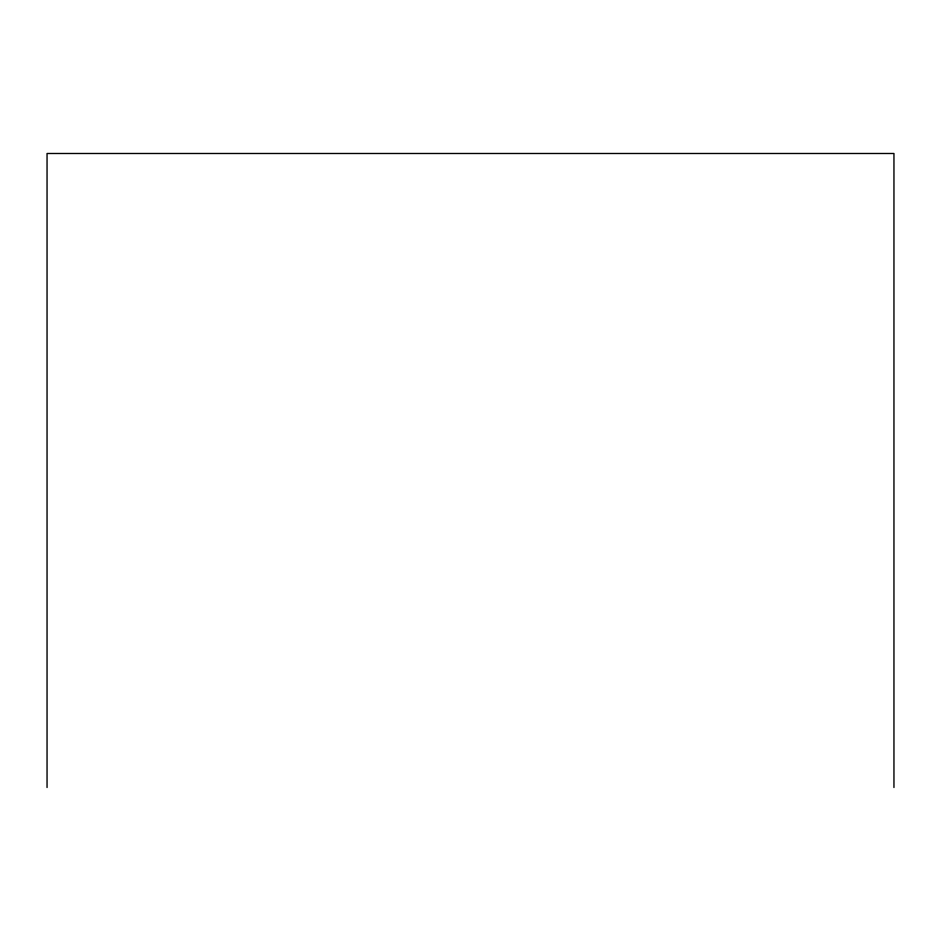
<?xml version="1.0" encoding="UTF-8"?>
<svg xmlns="http://www.w3.org/2000/svg" width="941" height="941" viewBox="0 0 941 941"><rect width="100%" height="100%" fill="white"/><g stroke="black" fill="none" stroke-linecap="round" stroke-linejoin="round"><path stroke-width="1.41" d="M893.95 787.511L893.95 153.489L47.05 153.489L47.05 787.511"/></g></svg>
